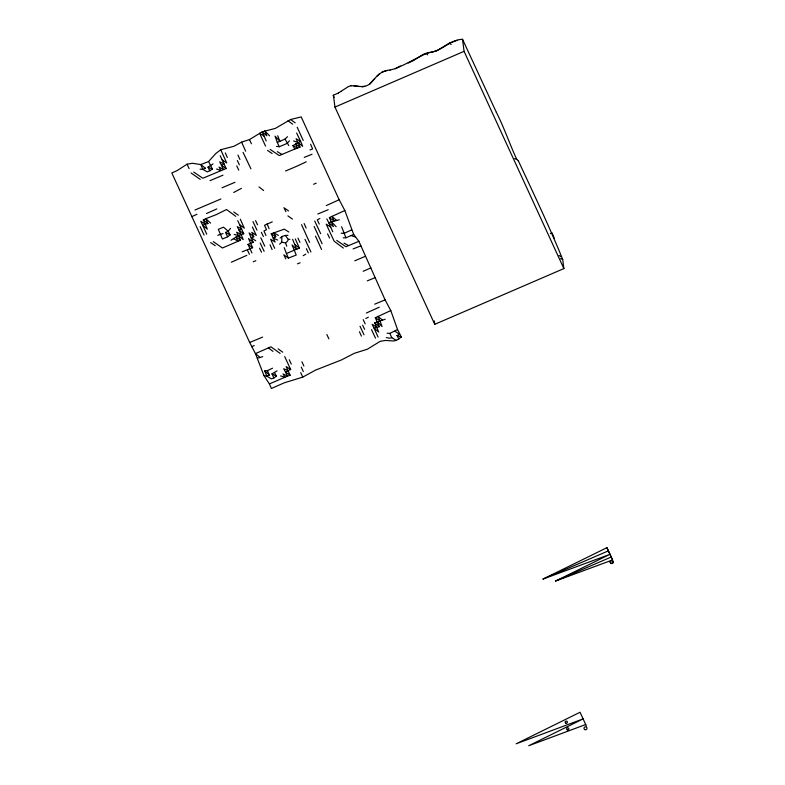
<?xml version="1.0" encoding="UTF-8"?>
<svg xmlns="http://www.w3.org/2000/svg" width="785" height="785" viewBox="0 0 785 785"><rect width="100%" height="100%" fill="white"/><g stroke="black" fill="none" stroke-linecap="round" stroke-linejoin="round"><path stroke-width="1.18" d="M281.815 236.972L281.805 242.182L285.563 242.957L287.722 240.897L288.272 239.396L285.318 235.461L282.502 236.295L280.108 238.051M230.554 228.386L228.18 231.192L225.609 232.438L227.601 236.785L222.43 239.013L218.308 229.328L223.489 227.159L228.18 231.192L230.093 234.911L227.601 236.785M390.008 70.1C380.843 69.953 375.475 77.892 369.902 83.867C364.201 88.499 357.469 85.683 351.032 85.761M374.72 78.657L369.931 83.926M289.449 140.829L287.055 143.419L281.874 145.657L279.283 146.736L276.506 146.373M208.584 161.524L215.757 153.575L220.722 149.719L233.94 146.285L241.594 142.114L249.463 139.583L262.131 131.86L275.349 128.387L290.597 119.516L301.185 116.906L339.149 199.733L344.85 210.517L353.682 234.44L358.882 241.319L385.101 299.87L390.783 310.556L397.534 329.523L401.39 337.089L396.346 340.396L393.687 340.965L385.435 340.454L380.087 341.377L367.429 349.188L354.3 353.319L341.495 359.923L315.491 370.127L302.735 377.124L284.337 382.795L271.414 388.467L269.392 383.914L264.015 375.681L255.429 353.623L249.679 342.466L171.807 172.945L176.978 170.679L187.075 164.193L192.413 163.27L200.774 164.565L208.584 161.524L212.441 169.167L207.328 171.935L202.834 169.354L200.077 169.158M279.283 146.736L277.291 142.428L285.053 139.073L287.487 136.708M377.104 75.978L379.548 73.731M279.597 244.204L281.805 242.182M213.059 163.928L208.005 167.126L209.929 170.924M264.015 375.681L266.802 376.103L271.325 378.87L273.936 377.928L271.973 373.866L277.056 370.854M340.827 91.403L348.422 86.595M273.936 377.928L276.448 376.211L274.564 372.747M293.639 140.966L298.006 142.487L302.667 146.304L300.586 141.29L296.092 138.749L300.037 147.08L294.817 149.022L292.942 145.627L300.586 141.29L296.642 133.028M230.927 240.269L238.522 235.569L243.752 233.773L237.747 220.634M387.084 333.213L389.841 333.399L397.534 329.523M338.306 93.032L340.857 91.462M457.184 40.339L449.354 43.136L436.695 50.829L423.458 54.204L413.371 60.622L408.22 63.035M288.095 370.628L285.554 372.139L287.516 376.152L290.126 375.23L286.142 366.605L290.685 369.539L288.095 370.628L283.679 368.744L285.554 372.139L290.126 375.23M400.399 65.979L395.287 68.678L389.978 70.051M303.216 255.665L305.757 254.183M233.694 192.482L241.368 188.4M295.317 238.974L299.36 248.05L286.407 253.516L284.209 247.628M319.858 218.475L317.297 219.869L319.279 224.098M272.267 221.851L264.516 225.285L266.517 229.701L263.946 230.927L265.968 235.5M251.975 252.976L248.001 244.42L253.182 242.241L248.541 238.571L252.593 247.726L242.182 251.779M378.095 337.099L374.082 328.199L378.743 332.075L376.682 327.198L372.139 324.303L374.082 328.199L379.351 326.697L375.318 317.748L390.783 310.556M277.625 240.024L273.209 238.11L271.208 233.734L273.828 232.88L275.771 236.766L273.209 238.11L275.152 242.015L270.629 239.258L274.662 248.315M351.651 229.877L343.918 233.449L341.151 233.184M272.542 368.194L267.391 370.638L264.692 370.932L266.802 376.103L269.383 374.985L267.391 370.638M338.325 93.081L333.134 95.299L334.125 97.448M365.781 318.494L368.351 317.209M196.956 214.256L191.805 216.67M543.004 579.075L606.933 547.675L612.575 559.96L555.574 581.037L609.974 554.318L543.004 579.075L608.434 550.834M251.671 346.764L254.242 345.508M306.238 161.798L301.087 164.242A97.095 26.415 -24.7 0 1 293.345 167.725L285.563 170.973M395.267 68.629C406.807 63.997 417.316 57.364 428.698 52.507C441.504 51.928 449.589 39.564 462.532 39.299L496.346 112.294M344.85 210.517L329.376 217.582L333.419 226.649L328.729 222.665L326.815 218.946M234.98 182.306L222.018 187.772M206.504 213.53L216.837 208.918M358.882 241.319L345.92 246.735L336.765 240.426M210.037 180.638L222.989 175.173M210.615 223.136L205.866 218.662L207.937 223.568L205.287 224.216L200.744 221.272L202.687 225.226L207.358 229.151L203.286 219.849L205.866 218.662L216.277 214.609L226.541 209.517L235.765 216.356M231.31 262.229L246.814 255.341M363.161 271.286L370.922 267.891M294.817 149.022L279.274 155.587L270.138 149.395M365.133 256.41L354.771 260.816M379.283 307.21L366.369 312.999M376.682 327.198L374.68 322.851L385.15 319.26M550.383 233.655L552.11 232.9L554.22 238.149M280.127 353.407L270.943 346.813L255.429 353.623L260.09 357.469L262.72 356.655M312.028 154.282L304.237 157.393M518.424 160.984C533.564 193.561 549.235 226.237 562.708 259.442L563.875 268.588L434.753 324.323L334.95 107.084L464.072 51.339L462.532 39.299M223.018 233.557L217.779 235.284M343.192 237.826L345.91 237.786L353.682 234.44M398.908 339.081L397.014 335.519L399.604 334.4L395.012 331.172M555.574 581.037L611.26 557.007M313.588 184.279L316.178 183.17M253.251 261.807L255.841 260.698M326.246 205.601L339.149 199.733M262.651 337.099L249.679 342.466M317.837 213.991L328.218 209.723M353.103 248.923L360.904 245.852M194.974 210.007L220.879 199.007M385.101 299.87L374.73 304.168M253.771 236.746L251.171 237.816L249.11 232.91L253.771 236.746L251.759 232.311L256.322 235.402L252.368 226.983M375.053 277.694L367.272 280.873M297.505 263.829L300.105 262.769M310.036 149.974L312.636 148.924L310.595 144.224M339.287 219.741L328.729 222.665L332.781 231.781M205.287 224.216L202.687 225.226L206.72 234.205M382.069 72.112L387.329 70.532M585.698 724.535L528.717 745.75L583.108 718.893L516.157 743.807L580.056 712.25L586.366 725.997M220.202 155.724L226.158 168.52L202.824 178.244L193.689 172.033M269.392 383.914L287.516 376.152L283.061 373.964L284.926 377.281L280.579 375.907M234.205 234.46L238.522 235.569L243.203 239.582L241.113 234.48L236.648 232.193L240.553 240.181L222.44 247.991L213.275 241.613M285.799 258.854L283.846 254.84L288.429 258.088L296.23 255.047L292.059 244.949L296.818 249.493L292.628 239.307M348.393 86.536L351.052 85.81M257.451 358.186L260.09 357.469M362.13 86.968L364.77 86.301M396.346 340.396L391.833 337.746L389.164 338.198L386.348 337.521M285.318 235.461L287.948 235.333M288.272 239.396L289.9 239.317M353.77 85.673L359.324 86.546M514.597 158.649L516.775 159.394L518.414 160.984M351.091 235.559L355.448 237.041M216.591 168.981L220.958 170.551L219.074 167.107L223.548 169.432L219.692 161.847L224.137 163.967L221.586 165.37L226.158 168.52M560.519 258.648L562.708 259.442M397.014 335.519L401.39 337.089M208.005 167.126L212.441 169.167M271.973 373.866L276.448 376.211M292.942 145.627L297.417 147.982L295.464 143.979L300.037 147.08M233.459 238.669L237.933 241.044L235.981 237.021L240.553 240.181M344.016 243.114L348.491 245.528M225.609 232.438L230.093 234.911M278.322 235.402L273.828 232.88L284.278 229.142L288.811 231.997M277.331 151.642L281.854 154.419M330.74 227.061L326.197 224.157L334.135 241.191L343.359 248.08M255.724 240.769L251.171 237.816L253.182 242.241M266.174 140.927L264.133 136.227L259.58 133.234L265.546 146.088M271.208 233.734L275.771 236.766M375.318 317.748L379.881 320.78L382.06 326.56L377.261 321.683M210.674 242.614L215.237 245.676M191.079 172.994L200.244 179.382M267.538 150.416L272.11 153.507M222.165 159.816L226.737 162.966L220.722 149.719M287.889 215.895L292.471 219.084M233.763 211.979L238.346 215.178M288.546 210.929L283.964 207.731L285.917 211.724M559.087 255.449L560.922 256.744M278.116 348.883L282.698 352.161M290.597 119.516L295.189 122.833M248.001 244.42L252.593 247.726M449.354 43.136L451.189 44.49M288.026 120.792L292.628 124.167M329.376 217.582L333.978 220.977L331.957 216.424L336.637 220.428M243.752 233.773L239.14 230.299L237.237 226.669L241.701 228.975L239.14 230.299L241.113 234.48M239.719 224.726L244.331 228.209L240.298 219.211M268.342 347.853L272.964 351.356M259.011 186.948L263.642 190.529M294.728 244.429L299.36 248.05M382.521 320.025L377.879 316.384L379.881 320.78M203.286 219.849L207.937 223.568M374.68 322.851L379.351 326.697M264.692 370.932L269.383 374.985M426.059 53.194L427.658 54.852M269.549 135.844L264.731 130.84L266.812 135.805L262.131 131.86L264.133 136.227M331.329 221.645L336.157 226.708M288.762 145.559L285.053 139.073M516.775 159.394C509.593 143.94 504.156 127.592 496.336 112.294M260.188 243.046L264.123 251.298M256.94 230.083L252.976 221.615M320.663 233.675L314.716 221.017M259.56 248.207L261.513 252.26M304.992 239.317L310.938 252.014M260.806 237.786L264.761 246.176M371.531 329.651L375.505 338.188M363.995 334.793L360.021 326.246M362.621 325.196L364.593 329.327M247.442 250.14L249.404 254.281M200.136 226.62L204.1 235.117M249.463 139.583L251.445 143.763M255.576 220.605L257.549 224.795M261.395 232.35L263.377 236.54M297.191 127.219L303.206 140.427M327.58 233.832L329.563 238.071M243.056 152.339L250.925 168.834M363.2 319.632L365.182 323.901M306.336 248.659L308.328 252.927M301.901 361.757L303.893 366.026M297.937 238.071L299.919 242.359M237.355 160.542L239.346 164.821M284.71 356.567L290.685 369.539M322.095 243.762L314.128 226.463M309.565 242.408L301.528 224.657M236.746 165.851L238.738 170.168M464.072 51.339L563.875 268.588M606.933 547.675L612.575 559.96M345.91 237.786L341.622 226.747M389.841 333.399L391.833 337.746M359.442 331.761L361.434 336.098M289.282 359.756L291.284 364.093M321.536 249.453L315.511 236.118M326.874 334.518L328.866 338.885M237.943 155.077L239.945 159.473M187.075 164.193L189.087 168.647M241.594 142.114L245.646 151.201M301.293 367.056L303.314 371.59M300.714 372.59L302.735 377.124M304.109 223.519L306.14 228.082M286.407 253.516L288.429 258.088M225.305 152.918L227.326 157.481M270.04 244.802L272.091 249.542M267.067 223.892L269.127 228.69M277.723 135.746L279.882 141.31L275.044 136.139L277.291 142.428M285.563 242.957L286.76 246.215M434.311 320.918L434.753 324.323M333.429 95.25L334.95 107.084M205.415 168.245L202.834 169.354L200.774 164.565L205.415 168.245M610.985 563.394A1.501 1.442 -7.3 0 0 613.193 562.04A1.501 1.442 -7.3 0 0 610.887 560.892A1.501 1.442 -7.3 0 0 610.985 563.394M610.965 563.228A1.501 1.442 -7.3 0 0 613.173 561.883A1.501 1.442 -7.3 0 0 610.867 560.735A1.501 1.442 -7.3 0 0 610.965 563.228M584.796 729.579A1.501 1.442 -7.3 0 0 587.003 728.225A1.501 1.442 -7.3 0 0 584.697 727.077A1.501 1.442 -7.3 0 0 584.796 729.579M567.319 729.883A1.119 1.07 -7.3 0 0 568.87 728.755A1.119 1.07 -7.3 0 0 567.094 728.048A1.119 1.07 -7.3 0 0 567.319 729.883M565.838 723.142A1.119 1.07 -7.3 0 0 567.418 722.053A1.119 1.07 -7.3 0 0 565.661 721.287A1.119 1.07 -7.3 0 0 565.838 723.142"/></g></svg>
